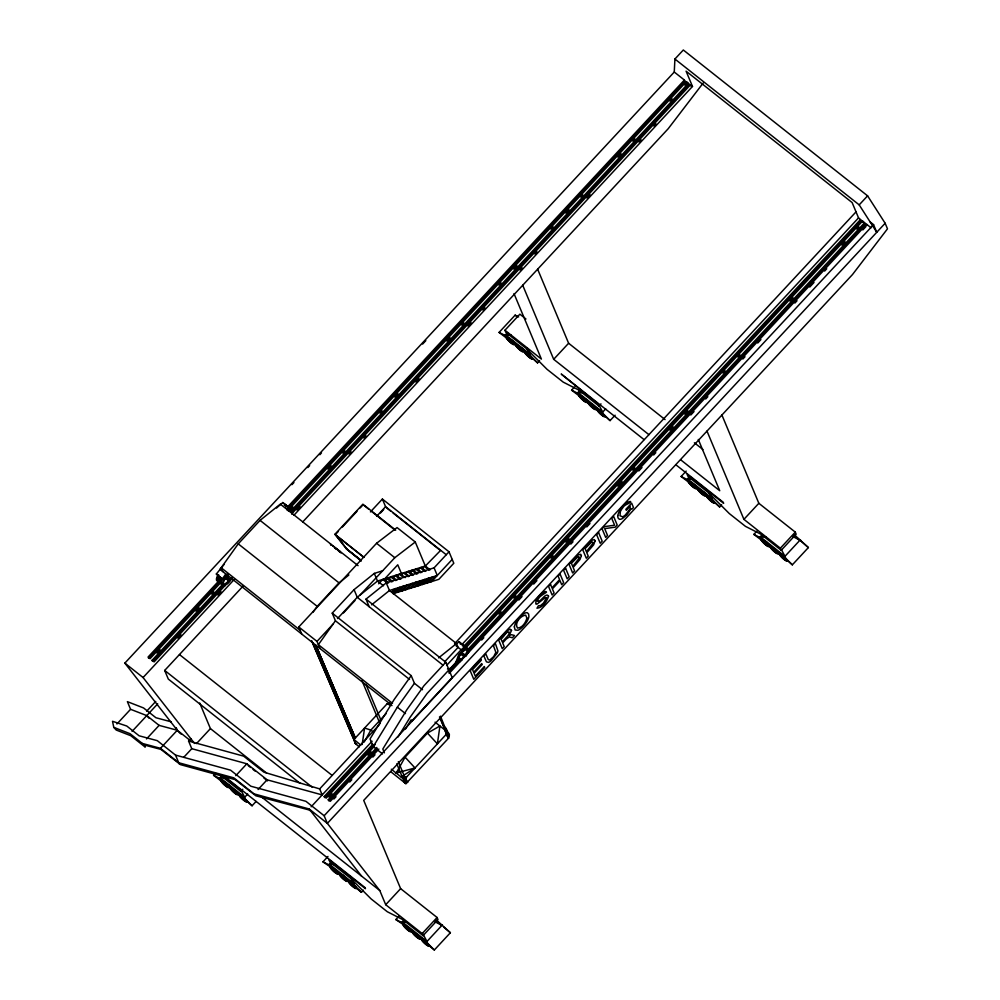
<?xml version="1.0" encoding="UTF-8"?>
<svg xmlns="http://www.w3.org/2000/svg" width="1000" height="1000" viewBox="0 0 1000 1000"><rect width="100%" height="100%" fill="white"/><g stroke="black" fill="none" stroke-linecap="round" stroke-linejoin="round"><path stroke-width="1.5" d="M447.9 737.438L448.488 738.263L449.188 736.2C443.612 719.35 443.275 730.312 448.488 738.263L405.9 783.688L390.913 771.825M190.637 740.825L177.275 730.25L124.85 663.112L674.262 72.025L674.912 59.037L683.312 50L867.588 195.837L885.15 223.263L887.487 228.825L852.5 274.538L363.725 800.4L400.637 888.65L437.088 917.5L437.962 919.575L423.038 935.638L402.788 919.613L387.3 911.737L371.1 898.913L350.138 877.938L329.888 861.912L329.012 859.837L365.462 888.688L365.012 887.588L223.713 775.775M362.175 744.488L364.588 728.037L370.85 730.075L373.3 732.013M334.675 547.65L335.475 548.3M396.8 763.85L404.588 782.463L405.688 783.112L406.45 782.725L404.875 777.175M404.913 777.6L404.625 778.363L405.75 777.913L446.662 733.9C444.712 730.575 450.575 732.525 449.237 736.312L448.537 736.438L440.462 716.125M340.387 551.775L339.3 550.913M291.762 514.025L292.35 512.45A8.1 3.075 -51.6 0 0 288.562 510.25M468.125 653.25L468.713 651.675A8.1 3.075 -51.6 0 0 462.038 651.963A8.1 3.075 -51.6 0 0 459.338 661.762L460.475 661.488M232.15 577.712L231.375 579.188A6.975 2.65 -51.6 0 1 226.7 584.2L225.562 584.812A6.975 2.65 -51.6 0 1 223.438 582.312A6.975 2.65 -51.6 0 1 228.15 575.388M364.175 742.013L370.85 730.075L386.112 713.65M405.087 757.163L415.012 767.95L396.188 773.075L405.087 757.163L427.475 733.088L439.925 726.012L437.4 743.863L427.475 733.088M404.625 778.363L405.175 777.425M382.625 570.788L374.312 573.4L354.062 589.65L332.238 613.138L411.213 675.638L414.412 683.288L397.35 707.175L373.25 746.575L382.525 753.913M398.062 736.975L410.112 717.275L427.163 693.375L457.163 661.038M405.525 728.962L411.163 719.788L411.712 721.1L452.188 677.55L445.788 662.25L366.012 599.113L386.262 582.863L434.087 567.837L449.012 551.788L382.388 499.062L370.438 511.9M462.725 654.55C464.062 651.488 459.938 656.388 462.537 654.762M227.7 574.325L222.763 579.625L216.35 574L223.975 564.612M222.763 579.625L222.425 578.812L225.812 573.975M222.775 571.575L221.175 567.75L238.225 543.862L260.062 520.375L280.312 504.125L358.075 565.662M313.05 612.188L317.2 606.362L339.038 582.875L348.875 574.987M332.238 613.138L335.425 620.788L318.375 644.675L392.488 703.337M411.213 675.638L394.15 699.538L370.05 738.925L373.25 746.575L375.112 744.562M405.9 783.688C404.175 781.825 407.025 784.013 406.562 781.475M703.213 82.987L668.225 128.7L302.725 521.938M402.362 777.962L403.15 776.963L401.15 777L415.012 767.95M319.862 454.712L321.5 452.875M291.95 484.675L293.938 482.537M307.825 467.587L309.65 465.625M422.638 344.062L425.825 340.637M276.562 508.025L282.762 502.55L288.837 507.362L289.175 508.175L287.2 510.3M287.962 506.538L684.388 80.037L674.262 72.025M148.488 658.175L219.088 582.225M288.625 507.413L684.837 81.137L684.388 80.037M220.825 582.55L150.062 658.688L148.038 657.087L218.8 580.95L217.95 581.15A8.1 3.075 -51.6 0 1 218.125 574.688M289.988 508.137L686.413 81.638L690.913 85.938L690.462 84.85L291.913 513.638M156.838 652.975L160 649.575M195.825 611.038L198.988 607.638M211.625 594.025L213.738 591.763M290.65 509.012L292.775 506.725M327.825 469.012L331.012 465.588M342.7 453.013L344.825 450.725M379.875 413.013L382 410.725M394.75 397.013L397.938 393.587M446.8 341.012L449.988 337.587M461.675 325.012L463.787 322.725M498.85 285.012L500.975 282.725M513.725 269.012L516.9 265.587M550.9 229.013L553.025 226.737M565.763 213.012L568.95 209.587M580.638 197.013L582.762 194.737M617.812 157.012L621 153.588M632.688 141.025L634.812 138.737M669.862 101.025L671.988 98.737M684.737 85.025L686.862 82.737L686.413 81.638M223.137 585.425L152.537 661.375L152.088 660.288L222.85 584.15L222 584.35A8.1 3.075 -51.6 0 1 221.262 579.6M292.013 509.738L688.438 83.25M291.613 511.75L688.888 84.338M231.887 578.2L154.113 661.888L152.088 660.288M177.75 638.038L180.9 634.637M217.787 594.963L220.95 591.562M296.825 509.925L300.012 506.5M348.875 453.938L351 451.65M363.75 437.938L365.863 435.65M415.8 381.938L418.975 378.5M467.837 325.938L471.025 322.5M482.713 309.938L484.837 307.65M519.888 269.938L522.013 267.65M534.763 253.938L536.888 251.65M586.812 197.938L590 194.513M638.862 141.938L640.987 139.65M653.737 125.938L655.863 123.65M194.562 743.462L143.075 677.537L234.462 579.212M293.975 515.188L692.487 86.45L686.087 71.162L852.138 202.575L858.538 217.862L863.037 222.162L862.588 221.075L466.35 647.362M300.163 783.425L168.3 679.075L164.688 670.438L243.212 585.962M116.938 723.975L130.575 709.3L127.387 701.65L143.562 707.95L155.925 717.738L171.287 721.85M146.713 711.15L155.738 701.438M539.575 360.712L537.562 362.863L528.075 354.438L499.087 332.413L515.138 315.15L518.65 316.938M132.075 731.413L157.713 703.825M600.962 403.888L598.975 406.037L578.725 390.012L563.237 382.137L547.038 369.312L526.075 348.338L505.825 332.312L504.95 330.238L519.875 314.175L525.95 318.988M499.087 332.413L504.938 335.387L507.488 332.65M360.988 560.388L346.4 548.85L334.9 534.3L362.887 504.188L395.7 530.15M336.188 533.713L338.263 531.475M342.425 527L356.987 511.337M360.1 507.975L362.188 505.737M146.525 738.925L159.113 725.375L177.275 730.25L160.487 748.312L142.325 743.438M376.625 516.337L385.575 506.7L446.225 554.7M380.513 512.95L383.688 509.525M504.938 335.387L529.65 354.938L530.212 354.338L526.825 348.062M188.575 741.038L243.65 756.137L263.9 772.163L319.675 788.9L322.188 794.912L267.1 779.812L246.85 763.787L191.775 748.688L188.575 741.038L190.8 738.65M301.75 634.075L298.775 626.975L376.575 543.275L397.05 527.575L415.275 542L425.337 566.025L430.112 569.812M183.738 757.337L191.775 748.688M196.5 743.6L210.425 728.612L199.713 703.012M648.925 434.675L553.688 359.312L568.612 343.25L537.638 269.2M337.512 618.55L357.262 597.3L377.512 581.05L425.337 566.025L440.487 550.525L393.1 513.025M319.975 648.5L317 641.4L333 624.2M343.438 612.962L354.925 600.6M360.15 594.975L394.8 557.7L415.275 542M378.65 583.787L382.713 579.412L387.488 583.2M384.787 578.763L397.762 564.8L401.875 574.637L403.5 572.888L408.275 576.675M384.975 580.15L386.863 578.112L391.65 581.9M386.012 579.825L387.912 577.788L392.688 581.562M388.188 579.862L391.025 576.812L395.8 580.588M392.35 578.55L395.188 575.5L399.963 579.288M397.45 576.225L399.338 574.2L402.925 577.025M256.087 801.45L252.075 805.763L242.587 797.325L213.6 775.312L215.613 773.162M615.1 415.213L610.075 420.6L600.588 412.163L571.6 390.15L574.612 386.912M405.712 573.675L407.663 571.587L412.438 575.363M392.225 591.487L394.663 588.875M409.925 572.312L411.812 570.275L416.6 574.062M410.962 571.987L412.863 569.95L417.638 573.737M213.6 775.312L219.45 778.288L222 775.55M392.45 592.038L395.7 588.55M571.6 390.15L577.45 393.125L580 390.387M414.087 571L415.975 568.975L420.75 572.75M398.812 587.562L393.137 593.675L438.875 579.312L453.8 563.25L449.012 551.788M394.175 593.35L399.85 587.238M417.3 570.712L420.138 567.663L424.913 571.45M397.3 592.375L402.975 586.263M398.338 592.05L404.012 585.938M401.45 591.062L407.137 584.95M422.4 568.387L424.288 566.362L429.075 570.138M402.5 590.737L408.175 584.625M405.613 589.763L411.287 583.65M406.65 589.438L412.325 583.325M235.8 775.675L246.85 763.787M409.775 588.45L415.45 582.337M410.812 588.125L416.488 582.013M413.925 587.15L419.613 581.038M414.975 586.825L420.65 580.712M418.088 585.837L423.762 579.738M419.125 585.513L424.8 579.4M422.25 584.538L427.925 578.425M423.288 584.212L428.963 578.1M426.4 583.225L432.088 577.125M427.45 582.9L433.125 576.788M430.562 581.925L436.238 575.812M431.6 581.6L452.2 559.425M220.538 775.375L240.787 791.4L242.775 789.262M219.45 778.288L244.163 797.837L247.7 794.025M577.45 393.125L602.163 412.675L605.7 408.862M258.062 789.538L267.1 779.812M389.85 703.175L386.975 703.95L353.95 739.475L360.8 745.075M359.325 746.825L355.688 743.95L356.613 743.65M870.113 221.912L873.562 224.638L876.762 232.288L859.2 204.875L867.588 195.837M319.675 788.9L379.15 724.912M454.55 643.787L856.025 211.863M444.613 661.875L458.088 647.375L456.488 643.55L389.462 590.513L386.262 582.863M311.137 806.8L372.1 741.2M462.375 644.075L858.538 217.862M445.788 662.25L423.963 685.738L406.912 709.625L382.812 749.025L384.412 752.837M423.038 935.638L422.175 933.562L385.712 904.712L379.775 890.512L327.35 823.375L324.15 815.738L305.925 801.312L250.85 786.213L230.6 770.188L175.512 755.088L157.287 740.662L139.125 735.8L126.775 726.025L112.513 721.287L113.787 727.362L129.975 733.662L144.35 745.037L160.938 749.4L180.512 764.65L235.138 779.625L255.837 795.775L310.113 810.225M373.137 745.462L324.663 797.6L324.212 796.513L372.8 744.237M463.263 646.912L860.562 219.462M446.613 665.387L461.125 649.775L465.2 646.587L459.125 641.775L456.062 644.175M464.988 646.637L861.012 220.562M465.2 646.587L465.538 647.4L458.638 654.825L455.2 664.075L451.475 668.088L447.488 669.05M373.762 746.975L326.238 798.112L324.212 796.513M328.8 796.938L331.962 793.538M367.788 755L370.95 751.587M498.862 613.975L500.988 611.688M513.725 597.975L515.85 595.7M550.887 558L553.013 555.712M565.75 542.013L568.938 538.575M617.775 486.037L622.025 481.463M632.638 470.037L634.763 467.762M669.8 430.062L672.987 426.637M684.663 414.075L687.85 410.637M722.887 372.95L725.013 370.662M737.75 356.95L739.875 354.675M789.775 300.975L792.962 297.55M841.812 245.012L844.987 241.588M856.675 229.013L858.8 226.737M377.188 748.662L328.713 800.812L328.263 799.712L376.85 747.438M468.375 648.975L864.613 222.675L862.588 221.075M448.875 671.525L458.425 661.263M467.975 650.987L865.062 223.762L864.613 222.675M378.875 749.05L330.288 801.312L328.263 799.712M449.125 673.45L866.637 224.275L871.062 227.775M333.9 799.013L336.012 796.737M349.712 782L351.812 779.737M372.887 757.062L375 754.8M481.675 640.025L483.8 637.737M518.837 600.037L522.025 596.613M533.7 584.05L536.888 580.625M570.862 544.075L572.987 541.788M586.788 526.938L589.975 523.513M638.812 470.962L642 467.537M653.675 454.975L655.8 452.688M690.837 414.988L694.025 411.562M705.7 399L707.825 396.712M742.862 359.012L744.987 356.737M757.738 343.025L760.913 339.6M794.887 303.05L797.013 300.763M809.762 287.05L814 282.488M824.625 271.062L826.75 268.775M862.85 229.938L866.025 226.513M324.15 815.738L873.562 224.638M885.15 223.263L327.35 823.375L309.125 808.962L254.037 793.863L233.787 777.837L178.713 762.738L160.487 748.312L160.938 749.4M396.188 773.075L398.137 770.975M363.438 890.15L361.425 892.3L331.287 867.525L322.95 861.85L327.962 856.462M721.625 504.787L719.625 506.938L710.125 498.512L681.137 476.488L686.162 471.1M403.15 776.963L404.888 782.887M322.95 861.85L328.8 864.825L331.35 862.087M681.137 476.488L686.988 479.462L689.538 476.725M328.8 864.825L353.512 884.375L354.075 883.775L350.012 876.237M686.988 479.462L711.7 499.012L712.262 498.413L708.875 492.137M385.712 904.712L400.637 888.65M758.838 503.288L795.288 532.137L796.15 534.212L781.225 550.262L780.362 548.188L743.913 519.35L758.838 503.288L721.912 415.037M436.575 920.163L450.375 932.738L434.338 950L404.188 925.212L395.85 919.55L398.862 916.312M794.575 535L808.375 547.575L792.337 564.837L782.85 556.4L753.863 534.388L756.862 531.15M395.85 919.55L401.7 922.525L404.25 919.775M753.863 534.388L759.712 537.362L762.262 534.612M422.175 933.562L437.088 917.5M780.362 548.188L795.288 532.137M401.7 922.525L426.413 942.075L442.45 924.812M759.712 537.362L784.412 556.912L800.462 539.65M371.587 604.837L389.462 590.513L437.275 575.487L434.087 567.837M438.612 657.887L456.488 643.55M286.8 508.95L288.837 507.362M356.5 743.988L355.85 744.25L311.863 641.15M459.225 658.812L460 658.4M462.025 660L460.875 660.612A6.975 2.65 -51.6 0 1 459.263 656.75A6.975 2.65 -51.6 0 1 465.85 649.65A6.975 2.65 -51.6 0 1 467.475 653.512L466.688 654.987A6.975 2.65 -51.6 0 1 465.675 656.475M406.45 782.725L407.575 782.275L404.588 776.938L406.7 776.888M221.112 582.475L219.975 582.75A8.1 3.075 -51.6 0 1 219.237 578M225.162 585.688L224.025 585.95A8.1 3.075 -51.6 0 1 222.95 582.025A8.1 3.075 -51.6 0 1 228.162 574.763M404.5 778.112L405.75 777.913L406.512 780.55M405.037 777.9L405.75 777.913M406.6 781.862L407.575 782.275L406.325 781.925M511.138 335.112L505.5 334.787L530.212 354.338M583.65 392.85L578.013 392.525L602.725 412.075L598.663 404.538M693.188 479.188L687.55 478.862L712.262 498.413M765.9 537.087L760.263 536.763L784.975 556.312L781.6 550.025M224.237 777.938L220.012 777.688L244.713 797.237L241.337 790.95M334.988 864.55L329.363 864.225L354.075 883.775M406.488 922.163L402.262 921.925L426.975 941.475L422.912 933.938M386.975 703.95L391.987 705.588M130.575 709.3L146.762 715.6L159.113 725.375M793.037 536.613L799.9 540.25L794.013 535.6M435.037 921.775L441.9 925.413L436.012 920.763M674.912 59.037L859.2 204.875M690.462 84.85L692.487 86.45M684.837 81.137L686.862 82.737M865.062 223.762L867.087 225.362L866.637 224.275M568.612 343.25L665.075 419.588M694.375 442.775L702.925 449.538M794.025 535.3L796.462 537.212M515.138 315.15L517.163 316.762M808.375 547.575L799.775 540.025M680.675 459.8L719.737 490.725L698.3 439.45M644.025 439.575L561.2 374.012L598.1 403.963L598.975 406.037M675.7 464.637L723.2 502.225L723.662 503.325L687.2 474.475L688.075 476.55L708.325 492.575L729.287 513.55L745.487 526.375L760.975 534.237L781.225 550.262M504.95 330.238L541.4 359.087L514.012 293.612M387.025 508.212L390.675 511.1M364.125 505.538L368.725 509.175M371.012 510.988L394.725 529.9M421.175 567.337L425.95 571.125M417.013 568.638L421.8 572.425M376.575 543.275L394.8 557.7M408.7 571.25L413.475 575.037M404.538 572.562L409.325 576.337M400.387 573.862L405.163 577.65M396.225 575.175L401 578.95M392.062 576.475L396.85 580.262M334.9 534.3L364.062 557.375M363.562 557.137L336.25 535.525L347.075 549.225L361.325 560.5M361.213 560.938L346.4 548.85M383.75 579.087L388.525 582.875M461.7 644.362L459.125 641.775M463.312 645.638L465.538 647.4M289.175 508.175L282.762 502.55M285.613 507.75L288.65 510.15M383.488 585.775L377.512 581.05L374.312 573.4M332.45 545.575L333.013 546.237M338.5 550.625L337.575 549.8L337.775 550.425M340.975 552.962L339.225 550.962L339.613 551.875M456.062 645.775L461.125 649.775M260.062 520.375L339.038 582.875M443.188 665.312L357.262 597.3L354.062 589.65M238.225 543.862L317.2 606.362M335.425 620.788L409.55 679.438M414.412 683.288L422.525 689.712M435.037 722.15L447.413 731.938M298.775 626.975L317 641.4M221.175 567.75L300.15 630.25M397.35 707.175L405.475 713.6M219.737 569.175L391.1 704.788M216.35 574L222.425 578.812M391.3 769.212L403.062 778.525M179.45 654.562L332.075 775.35M164.688 670.438L312.425 787.362M210.425 728.612L266.588 773.062M124.85 663.112L143.075 677.537M248.2 765.575L250.613 767.487M253.038 769.412L255.463 771.325M263.925 778.025L267.562 780.9M436.025 920.462L438.45 922.375M450.375 932.738L443.537 926.963M261.438 796.85L379.775 890.512M178.95 732.3L181.375 734.225M222.9 775.863L239.913 789.325L240.787 791.4M337.962 550.25L338.512 550.513M784.412 556.912L792.337 564.837M711.7 499.012L719.625 506.938M602.163 412.675L610.075 420.6M529.65 354.938L537.562 362.863M426.413 942.075L434.338 950M353.512 884.375L361.425 892.3M244.163 797.837L252.075 805.763M336.45 549.312L335.788 548.125M146.762 715.6L149.162 718.275M113.787 727.362L116.188 730.025L130.838 735.738L145.225 747.113L144.35 745.037M355.775 744.163L353.95 739.475L355.688 743.95M337.137 549.5L336.262 548.725L336.987 549.45M361.55 876.087L309.125 808.962L309.8 810.562M311.712 640.987L355.962 744.275M315.775 645.25L355.438 738.263M439.475 716.912L448.488 738.263L440.412 718.125M706.988 431.087L743.913 519.35M522.712 285.25L553.688 359.312M382.388 499.062L385.812 507.25M366.012 599.113L369.2 606.75M338.913 550.6L339.363 551.675M365.962 684.338L380.938 720.138M398.3 761.663L404.888 777.412M362.062 680.8L380.025 723.75M220.538 577.863L221.45 580.05M218.912 576.587L220.738 580.95M176.213 727.7L177.738 731.338M175.512 755.088L179.163 763.825M444.675 728.787L448.438 738.15M776 550.712A4.75 0.9 42.9 0 1 776.275 552.938A4.75 0.9 42.9 0 1 770.75 547.55A4.75 0.9 42.9 0 1 774.25 549.012M776.325 550.825A5.587 1.062 42.9 0 1 777.625 553.913A5.587 1.062 42.9 0 1 771.9 549.375A5.587 1.062 42.9 0 1 770.6 546.287M771.3 546.613A5.587 1.062 42.9 0 1 773.2 547.913M342.3 875.387A5.587 1.062 42.9 0 1 347.325 881.325A5.587 1.062 42.9 0 1 341.3 877.188A5.587 1.062 42.9 0 1 340.387 874.075M342.438 875.713A4.75 0.9 42.9 0 1 346.737 880.688A4.75 0.9 42.9 0 1 342.163 877.812A4.75 0.9 42.9 0 1 340.225 874.338M340.812 874.6A4.75 0.9 42.9 0 1 341.562 875.075M236.075 791.75A5.587 1.062 42.9 0 1 237.362 794.837A5.587 1.062 42.9 0 1 231.637 790.312A5.587 1.062 42.9 0 1 230.35 787.212M231.038 787.537A5.587 1.062 42.9 0 1 231.925 788.088M232.938 788.85A5.587 1.062 42.9 0 1 234.025 789.75M246.025 799.925A5.587 1.062 42.9 0 1 245.787 801.737A5.587 1.062 42.9 0 1 239.925 796.562A5.587 1.062 42.9 0 1 240.15 794.75M241.038 795.3A5.587 1.062 42.9 0 1 243.137 796.963M766.237 542.6A5.587 1.062 42.9 0 1 768.838 546.775A5.587 1.062 42.9 0 1 763.1 542.5A5.587 1.062 42.9 0 1 761.488 539.075M762.188 539.4A5.587 1.062 42.9 0 1 763.062 539.95M228.812 784.987A4.75 0.9 42.9 0 1 228.062 784.513M693.512 484.7A5.587 1.062 42.9 0 1 696.25 488.862A5.587 1.062 42.9 0 1 691.05 485.288A5.587 1.062 42.9 0 1 688.325 481.125M689.463 481.5A5.587 1.062 42.9 0 1 690.35 482.05M352.463 883.7A4.75 0.9 42.9 0 1 355.462 888.062A4.75 0.9 42.9 0 1 349.525 883.1A4.75 0.9 42.9 0 1 351.55 882.925M332.163 867.425A5.587 1.062 42.9 0 1 338.237 873.9A5.587 1.062 42.9 0 1 332.525 870.312A5.587 1.062 42.9 0 1 331.275 866.862M785.113 557.925A4.75 0.9 42.9 0 1 786.213 560.55A4.75 0.9 42.9 0 1 781.338 556.7A4.75 0.9 42.9 0 1 780.238 554.075M780.825 554.338A4.75 0.9 42.9 0 1 784.275 557.062M766.05 542.65A4.75 0.9 42.9 0 1 767.812 546.062A4.75 0.9 42.9 0 1 762.025 540.962A4.75 0.9 42.9 0 1 764.225 541.038M232.213 788.525A4.75 0.9 42.9 0 1 237.387 794.038A4.75 0.9 42.9 0 1 232.525 790.987A4.75 0.9 42.9 0 1 231.462 788.062M786.9 559.85A5.587 1.062 42.9 0 1 785.462 560.462A5.587 1.062 42.9 0 1 779.938 555.337A5.587 1.062 42.9 0 1 780.413 553.825M781.3 554.375A5.587 1.062 42.9 0 1 786.275 559M221.925 780.325A5.587 1.062 42.9 0 1 228.7 786.825A5.587 1.062 42.9 0 1 224.213 784.775A5.587 1.062 42.9 0 1 221.238 780.013M284.387 505.387A6.975 2.65 -51.6 0 1 285.138 505.55M464.225 647.175A8.1 3.075 -51.6 0 1 466.912 648.725M693.337 484.75A4.75 0.9 42.9 0 1 694.9 488.075A4.75 0.9 42.9 0 1 689.025 482.638A4.75 0.9 42.9 0 1 692.425 483.913M352.488 883.5A5.587 1.062 42.9 0 1 356.163 888.662A5.587 1.062 42.9 0 1 349.525 883.413A5.587 1.062 42.9 0 1 350.387 881.838M460.175 643.975A8.1 3.075 -51.6 0 1 462.863 645.525M467.013 649.312A6.975 2.65 -51.6 0 1 464.087 656.388A6.975 2.65 -51.6 0 1 458.137 659.887M408.05 927.812A4.75 0.9 42.9 0 1 409.613 931.137A4.75 0.9 42.9 0 1 403.738 925.688A4.75 0.9 42.9 0 1 407.137 926.963M424.312 940.288A5.587 1.062 42.9 0 1 429.338 946.237A5.587 1.062 42.9 0 1 423.325 942.087A5.587 1.062 42.9 0 1 422.413 938.988M418 935.875A4.75 0.9 42.9 0 1 418.013 937.938A4.75 0.9 42.9 0 1 412.612 932.387A4.75 0.9 42.9 0 1 417.163 935.025M694.737 485.05A4.75 0.9 42.9 0 1 693.825 484.275M702.638 491.912A5.587 1.062 42.9 0 1 705.362 496.075A5.587 1.062 42.9 0 1 700.163 492.5A5.587 1.062 42.9 0 1 697.438 488.338M697.887 488.4A5.587 1.062 42.9 0 1 700.487 490.025M704.712 492.9A4.75 0.9 42.9 0 1 702.938 491.488M531.05 356.775A4.75 0.9 42.9 0 1 529.538 357.425A4.75 0.9 42.9 0 1 524.963 352.15A4.75 0.9 42.9 0 1 530.35 355.962M713.1 500.85A4.75 0.9 42.9 0 1 711.587 501.5A4.75 0.9 42.9 0 1 707.013 496.225A4.75 0.9 42.9 0 1 712.4 500.037M767.45 542.938A4.75 0.9 42.9 0 1 766.538 542.175M462.2 645.575A8.1 3.075 -51.6 0 1 464.888 647.125M532.137 357.875A5.587 1.062 42.9 0 1 528.663 356.938A5.587 1.062 42.9 0 1 524.612 351.463A5.587 1.062 42.9 0 1 531.512 357.025M602.025 412.837A4.75 0.9 42.9 0 1 604.113 416.362A4.75 0.9 42.9 0 1 598.837 412.188A4.75 0.9 42.9 0 1 598.575 410.112M599.325 410.575A4.75 0.9 42.9 0 1 601.112 411.987M409.212 928.775A5.587 1.062 42.9 0 1 410.513 931.862A5.587 1.062 42.9 0 1 404.775 927.337A5.587 1.062 42.9 0 1 403.488 924.237M404.175 924.562A5.587 1.062 42.9 0 1 405.062 925.113M424.45 940.625A4.75 0.9 42.9 0 1 428.75 945.588A4.75 0.9 42.9 0 1 424.175 942.725A4.75 0.9 42.9 0 1 422.238 939.237M422.825 939.513A4.75 0.9 42.9 0 1 423.587 939.975M604.025 414.762A5.587 1.062 42.9 0 1 604.038 416.7A5.587 1.062 42.9 0 1 598.462 412.025A5.587 1.062 42.9 0 1 597.463 409.263M599.038 410.138A5.587 1.062 42.9 0 1 600.062 410.9M419.162 936.95A5.587 1.062 42.9 0 1 418.925 938.763A5.587 1.062 42.9 0 1 413.062 933.587A5.587 1.062 42.9 0 1 413.288 931.775M414.175 932.325A5.587 1.062 42.9 0 1 416.275 933.988M592 404.775A4.75 0.9 42.9 0 1 595 409.15A4.75 0.9 42.9 0 1 589.062 404.188A4.75 0.9 42.9 0 1 591.087 404.012M580.812 395.712A5.587 1.062 42.9 0 1 586.862 402.038A5.587 1.062 42.9 0 1 581.862 399.275A5.587 1.062 42.9 0 1 579.237 394.837M511.463 340.625A5.587 1.062 42.9 0 1 514.075 344.8A5.587 1.062 42.9 0 1 508.338 340.538A5.587 1.062 42.9 0 1 506.725 337.113M507.413 337.425A5.587 1.062 42.9 0 1 508.3 337.975M343.837 876.012A4.75 0.9 42.9 0 1 343 875.15M285.837 506.35A8.1 3.075 -51.6 0 1 288.512 507.9M520.4 347.887A4.75 0.9 42.9 0 1 521.962 351.213A4.75 0.9 42.9 0 1 516.087 345.775A4.75 0.9 42.9 0 1 519.487 347.038M581.975 396.8A4.75 0.9 42.9 0 1 586.275 401.662A4.75 0.9 42.9 0 1 582.3 399.462A4.75 0.9 42.9 0 1 579.375 395.363M579.763 395.412A4.75 0.9 42.9 0 1 581.1 396.15M594.075 406.587A5.587 1.062 42.9 0 1 595.375 409.675A5.587 1.062 42.9 0 1 589.637 405.15A5.587 1.062 42.9 0 1 588.35 402.05M589.038 402.375A5.587 1.062 42.9 0 1 592.025 404.588M520.575 347.837A5.587 1.062 42.9 0 1 522.65 351.863A5.587 1.062 42.9 0 1 515.85 345.863A5.587 1.062 42.9 0 1 518.438 345.95M586.825 399.812A4.75 0.9 42.9 0 1 586.062 399.35M511.287 340.675A4.75 0.9 42.9 0 1 513.038 344.1A4.75 0.9 42.9 0 1 507.262 339A4.75 0.9 42.9 0 1 509.462 339.062M512.688 340.975A4.75 0.9 42.9 0 1 511.775 340.2M522.663 348.825A4.75 0.9 42.9 0 1 520.887 347.413M288.337 511.037A6.975 2.65 -51.6 0 1 291.613 512.925M221.513 581.6A6.975 2.65 -51.6 0 1 219.887 577.737M217.312 579.538A6.975 2.65 -51.6 0 1 217.362 577.5M217.862 576.138A6.975 2.65 -51.6 0 1 218.65 574.663M221.637 580.2A6.975 2.65 -51.6 0 1 218.325 580.337M218.375 578.3A6.975 2.65 -51.6 0 1 218.875 576.938M290.2 509.55A6.975 2.65 -51.6 0 1 290.6 512.125M288.475 509.625A6.975 2.65 -51.6 0 1 289.45 509.387M284.95 504.475A8.1 3.075 -51.6 0 1 286.337 505.275M221.363 582.75A6.975 2.65 -51.6 0 1 221.412 580.712M230.362 578.387A6.975 2.65 -51.6 0 1 222.375 583.55M289 507.675A8.1 3.075 -51.6 0 1 290.387 508.488M448.625 670.987A8.1 3.075 -51.6 0 1 448.787 672.013M511.525 630.363L509.075 635.712L511.362 634.663L514.5 635.5L512.4 637.762L509.338 636.938L506.275 639.038L502.675 642.9L504.212 646.575L502.275 648.662L498.675 640.075L508.038 630.288L510.138 629.2L511.525 630.363M617.737 515.575L618.013 517.913L619.263 519.2A10.113 3.837 -51.6 0 0 622.612 518.425L626.962 514.725L631.225 508.625L632.112 508.975L633.475 507.5L631.65 503.125L625.887 509.312L626.312 510.337L630.188 506.175L630.087 508.95L625.438 514.875A6.8 2.575 -51.6 0 1 622.487 516.8L620.025 515.75L620.337 511.7A6.725 2.55 -51.6 0 1 622.562 508.075C624.412 504.237 628.612 504.363 630.712 501.8L630.262 501.413C623.975 502.663 619.35 509.625 617.737 515.575M514.338 626.838L515.125 629.987L517.913 630.275A9.65 3.663 -51.6 0 0 521.987 627.562L524.938 624.388A9.6 3.638 -51.6 0 0 527.2 621.062A10.237 3.887 -51.6 0 0 528.913 616.4L528.638 614.062L527.4 612.788A10.237 3.887 -51.6 0 0 525.337 612.95A9.6 3.638 -51.6 0 0 521.275 615.65L518.337 618.825A9.663 3.663 -51.6 0 0 515.225 623.825L514.338 626.838M334.4 547.375L335.8 548.713L334.438 547.35M509.513 632.463L508.113 635.45L502.25 641.888L501.012 638.925C503.312 638.25 506.763 629.637 509.513 632.463M581.388 555.612L579.975 559.538L573.15 567.438L574.587 570.875L572.638 572.962L569.05 564.362L578.25 554.938L580.725 554.325L581.388 555.612M595.062 540.9L593.65 544.825L586.812 552.725L588.25 556.163L586.312 558.25L582.725 549.663L591.925 540.225L594.4 539.612L595.062 540.9M548.55 596.125C547.112 601.263 542.537 607.837 536.975 608.212L538.462 605.725L540.425 605.675L543.55 602.975L546.562 597.612L545.1 597.7L537.312 603.9A4.588 1.737 -51.6 0 1 535.85 603.962C535.013 598.975 540.513 594.763 544.1 591.962A5.85 2.212 -51.6 0 1 546.138 591.7L546.512 592.137C543.587 594.462 538.462 596.3 537.4 601.163C540.5 603.212 545.712 591.587 548.55 596.125M495.863 652.325L493.725 656.538L489.787 660.05L488.275 659.575L485.812 653.913L483.875 656L486.438 661.85L488.525 662.387A6.438 2.438 -51.6 0 0 490.988 660.8L497.275 653.062A6.225 2.362 -51.6 0 0 497.9 650.837L495.4 643.612L493.438 645.713L495.863 652.325M226.3 579L227.712 577.638L226.3 579M227.312 579.812L228.725 578.438L227.312 579.812M462.625 655.612L464.038 654.237L462.625 655.612M526.888 618.062C525.862 622.425 522.375 627.837 517.575 628.088C514.025 623.4 520.6 615.5 525.675 615.15L526.888 618.062M579.312 558L572.712 566.413L571.413 563.3L577.775 556.875L578.913 556.737L579.312 558M592.987 543.288L586.388 551.7L585.087 548.587L591.45 542.163L592.587 542.025L592.987 543.288M331.262 544.75C329.113 542.65 331.925 546.675 331.262 544.75M509.637 340.337L510.825 341.5L509.712 340.35M518.75 347.55L519.938 348.713L518.825 347.562M527.863 354.762L529.05 355.925L527.863 354.762M224.15 783.238L225.338 784.4L224.213 783.25M582.15 398.075L583.337 399.237L582.225 398.088M233.263 790.45L234.45 791.612L233.325 790.462M591.263 405.288L592.45 406.45L591.263 405.288M242.375 797.663L243.562 798.825L242.375 797.663M600.375 412.5L601.562 413.663L600.375 412.5M333.5 869.775L334.688 870.938L333.5 869.775M691.688 484.412L692.875 485.575L691.762 484.425M342.612 876.988L343.8 878.15L342.688 877M700.8 491.625L701.988 492.788L700.8 491.625M351.725 884.2L352.912 885.362L351.8 884.212M709.912 498.837L711.1 500L709.912 498.837M406.4 927.475L407.587 928.637L406.475 927.487M764.4 542.312L765.6 543.475L764.4 542.312M415.513 934.688L416.7 935.85L415.513 934.688M773.512 549.525L774.712 550.688L773.587 549.525M424.625 941.9L425.812 943.062L424.7 941.9M782.625 556.737L783.825 557.9L782.7 556.737M480.8 659.312L470.2 670.713L473.787 679.3L484.738 667.537L484.312 666.513L475.312 676.2L474.087 673.288L482.188 664.575L481.763 663.562L473.663 672.262L472.562 669.638L481.225 660.325L480.8 659.312M550.487 584.338L548.55 586.425L552.137 595.013L554.087 592.925L552.388 588.875L560.013 580.675L561.712 584.712L563.663 582.612L560.062 574.025L558.112 576.125L559.587 579.65L551.962 587.863L550.487 584.338M565.538 568.138L563.587 570.237L567.188 578.825L569.138 576.725L565.538 568.138M598.587 532.587L596.638 534.688L600.225 543.275L602.175 541.175L598.587 532.587M604.075 526.688L602.087 528.812L605.688 537.413L607.525 535.425L604.688 528.65L615.212 527.163L617.2 525.013L613.612 516.425L611.763 518.413L614.6 525.2L604.075 526.688M355.375 738.188L315.925 645.413L355.262 738.162M222.15 782.387A4.75 0.9 42.9 0 0 228.113 787.1A4.75 0.9 42.9 0 0 223.962 781.963A4.75 0.9 42.9 0 0 222.15 782.387M331.5 868.925A4.75 0.9 42.9 0 0 337.463 873.65A4.75 0.9 42.9 0 0 333.325 868.5A4.75 0.9 42.9 0 0 331.5 868.925M240.375 796.812A4.75 0.9 42.9 0 0 246.337 801.525A4.75 0.9 42.9 0 0 242.188 796.388A4.75 0.9 42.9 0 0 240.375 796.812M698.8 490.775A4.75 0.9 42.9 0 0 704.762 495.5A4.75 0.9 42.9 0 0 700.625 490.35A4.75 0.9 42.9 0 0 698.8 490.775M707.463 497.738A5.587 1.062 42.9 0 0 714.475 503.288A5.587 1.062 42.9 0 0 709.6 497.238A5.587 1.062 42.9 0 0 707.463 497.738"/></g></svg>
